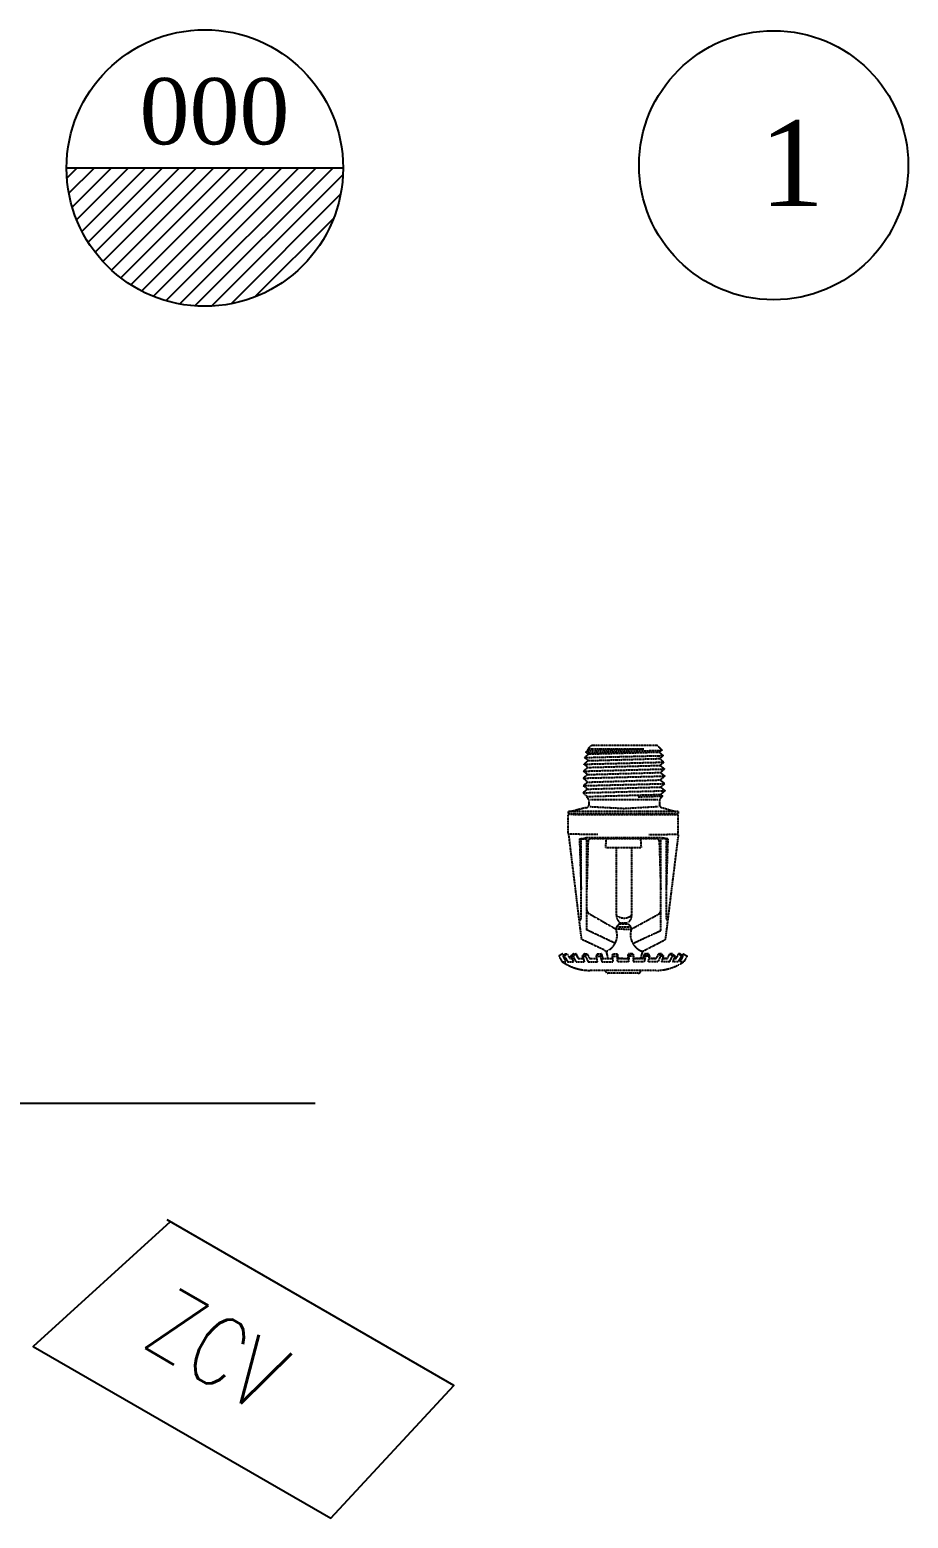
# Model space of a CAD drawing. Header units: millimetres. Extents: x 3124 to 89481, y 1963 to 26804.
# Drawn here: x 49641 to 52779, y 10622 to 15940 of the extents above; entities that cross this region are included whole.
import ezdxf

# ---------------------------------------------------------------- set-up
doc = ezdxf.new("R2010")
doc.units = ezdxf.units.MM
doc.linetypes.add('1018 B01 Axis$0$CENTER2', pattern=[1.125, 0.75, -0.125, 0.125, -0.125])
for name, color, linetype in [('11-_FOR_WORK_-_ROOF_FLOOR$', 2, 'Continuous'), ('3-PIPE', 6, 'Continuous'), ('4-TEXT-P', 4, 'Continuous'), ('FF SPK', 1, 'Continuous'), ('FF-PIPE', 252, 'Continuous'), ('M-P-PIPE', 220, 'Continuous')]:
    doc.layers.add(name, color=color, linetype=linetype)
doc.styles.add('Helvetica Neue', font='')
doc.styles.add('ROMANS', font='romans.shx')
doc.styles.get('Helvetica Neue').set_extended_font_data('Raavi')

# ---------------------------------------------------------------- blocks, each defined once
blk = doc.blocks.new('PENDENT SPK')
at = {"layer": '3-PIPE', "color": 2, "linetype": '1018 B01 Axis$0$CENTER2'}
for p, q in [((-416, -1405), (-441, -1420)), ((-409, -1416), (-416, -1405)), ((-409, -1416), (-396, -1405)), ((-396, -1405), (-385, -1405)), ((-385, -1405), (-367, -1437)), ((-360, -1420), (-343, -1405)), ((-343, -1405), (-325, -1405)), ((-325, -1405), (-310, -1437)), ((-281, -1420), (-269, -1405)), ((-269, -1405), (-250, -1405)), ((-250, -1405), (-233, -1437)), ((-187, -1420), (-180, -1405)), ((-180, -1405), (-154, -1405)), ((-154, -1405), (-146, -1437)), ((-80, -1420), (-77, -1405)), ((-77, -1405), (-46, -1405)), ((-46, -1405), (-43, -1436)), ((26, -1436), (28, -1405)), ((28, -1405), (59, -1405)), ((59, -1405), (62, -1420)), ((128, -1437), (137, -1405)), ((137, -1405), (163, -1405)), ((163, -1405), (170, -1420)), ((215, -1437), (233, -1405)), ((233, -1405), (252, -1405)), ((252, -1405), (264, -1420)), ((292, -1437), (308, -1405)), ((308, -1405), (325, -1405)), ((325, -1405), (343, -1420)), ((349, -1437), (367, -1405)), ((367, -1405), (378, -1405)), ((378, -1405), (392, -1416)), ((-441, -1420), (-420, -1458)), ((-367, -1437), (-353, -1437)), ((-353, -1437), (-360, -1420)), ((-310, -1437), (-276, -1437)), ((-276, -1437), (-281, -1420)), ((-233, -1437), (-184, -1437)), ((-184, -1437), (-187, -1420)), ((-146, -1437), (-79, -1437)), ((-79, -1437), (-80, -1420)), ((-43, -1436), (26, -1436)), ((62, -1420), (61, -1437)), ((61, -1437), (128, -1437)), ((170, -1420), (167, -1437)), ((167, -1437), (215, -1437)), ((264, -1420), (258, -1437)), ((258, -1437), (292, -1437)), ((343, -1420), (335, -1437)), ((335, -1437), (349, -1437))]:
    blk.add_line(p, q, dxfattribs=at)
at = {"layer": '4-TEXT-P', "color": 2, "linetype": '1018 B01 Axis$0$CENTER2'}
for p, q in [((217, 0), (-217, 0)), ((-238, -57), (-268, -81)), ((-268, -81), (263, -68)), ((-242, -102), (-268, -81)), ((-257, -48), (255, -32)), ((-257, -48), (-252, -35)), ((-238, -57), (-257, -48)), ((-252, -35), (60, -25)), ((-252, -35), (-239, -31)), ((-252, -35), (-252, -35)), ((-228, -5), (-246, -23)), ((-246, -23), (132, -23)), ((-239, -31), (-246, -23)), ((-242, -102), (239, -88)), ((-238, -57), (234, -44)), ((60, -25), (132, -23)), ((229, -5), (250, -26)), ((255, -32), (234, -44)), ((234, -44), (263, -68)), ((239, -88), (263, -68)), ((239, -88), (268, -112)), ((250, -26), (255, -32)), ((-247, -196), (-277, -220)), ((-245, -148), (-275, -173)), ((-275, -173), (272, -158)), ((-247, -196), (-275, -173)), ((-242, -102), (-271, -126)), ((-271, -126), (268, -112)), ((-245, -148), (-271, -126)), ((-247, -196), (243, -182)), ((-245, -148), (241, -134)), ((241, -134), (268, -112)), ((241, -134), (272, -158)), ((243, -182), (272, -158)), ((243, -182), (274, -206)), ((-248, -294), (-278, -319)), ((-277, -220), (274, -206)), ((-246, -247), (-277, -220)), ((-276, -222), (-277, -221)), ((-246, -247), (-276, -271)), ((-276, -271), (273, -257)), ((-248, -294), (-276, -271)), ((-255, -298), (-255, -300)), ((-248, -294), (245, -280)), ((-246, -247), (242, -232)), ((242, -232), (274, -206)), ((242, -232), (273, -257)), ((245, -280), (273, -257)), ((245, -280), (275, -305)), ((-278, -319), (275, -305)), ((-272, -314), (-278, -314)), ((-278, -319), (-249, -344)), ((-249, -344), (-254, -348)), ((-254, -348), (-244, -357)), ((-249, -344), (246, -330)), ((-238, -371), (-238, -399)), ((-228, -364), (227, -364)), ((92, -346), (259, -341)), ((237, -371), (237, -399)), ((260, -341), (243, -357)), ((275, -305), (246, -330)), ((246, -330), (260, -341)), ((-378, -446), (-378, -461)), ((-362, -446), (-378, -446)), ((364, -461), (-378, -461)), ((-377, -598), (-377, -466)), ((-343, -466), (-377, -466)), ((-258, -419), (-361, -446)), ((364, -446), (-361, -446)), ((-343, -461), (-343, -466)), ((-343, -466), (331, -466)), ((-231, -412), (-1, -424)), ((-1, -424), (230, -411)), ((257, -419), (348, -446)), ((329, -461), (330, -466)), ((330, -466), (364, -466)), ((364, -446), (364, -461)), ((364, -598), (364, -466)), ((-179, -601), (-377, -598)), ((-287, -1308), (-374, -597)), ((165, -601), (364, -598)), ((279, -1308), (367, -597)), ((-302, -630), (-259, -623)), ((-302, -630), (-291, -970)), ((-291, -1166), (-291, -630)), ((-291, -630), (-253, -630)), ((251, -623), (-259, -623)), ((-253, -1244), (-253, -630)), ((-244, -647), (-253, -970)), ((219, -630), (-226, -630)), ((-125, -687), (-120, -630)), ((-125, -687), (116, -687)), ((-53, -1149), (-53, -687)), ((51, -1149), (51, -687)), ((116, -687), (112, -630)), ((236, -647), (246, -970)), ((246, -1248), (246, -630)), ((284, -630), (246, -630)), ((294, -630), (251, -623)), ((294, -630), (283, -970)), ((284, -1166), (284, -630)), ((-228, -1139), (-56, -1238)), ((-33, -1202), (-52, -1222)), ((-43, -1179), (-30, -1196)), ((-33, -1202), (25, -1202)), ((-30, -1196), (19, -1196)), ((25, -1202), (44, -1222)), ((39, -1180), (39, -1181)), ((48, -1238), (229, -1139)), ((-61, -1334), (-253, -1244)), ((-52, -1222), (-57, -1238)), ((-4, -1238), (-56, -1238)), ((-52, -1222), (44, -1222)), ((-4, -1238), (48, -1238)), ((44, -1222), (48, -1238)), ((58, -1335), (246, -1248)), ((-396, -1405), (-414, -1420)), ((-385, -1405), (-403, -1420)), ((-396, -1405), (-385, -1405)), ((-385, -1405), (-367, -1437)), ((-343, -1405), (-360, -1420)), ((-325, -1405), (-343, -1420)), ((-343, -1405), (-325, -1405)), ((-310, -1437), (-325, -1405)), ((-136, -1379), (-287, -1308)), ((-269, -1405), (-281, -1420)), ((-269, -1405), (-250, -1405)), ((-250, -1405), (-262, -1420)), ((-250, -1405), (-233, -1437)), ((-180, -1405), (-187, -1420)), ((-180, -1405), (-154, -1405)), ((-154, -1405), (-161, -1420)), ((-154, -1405), (-146, -1437)), ((-136, -1379), (-122, -1389)), ((-122, -1389), (-110, -1437)), ((-77, -1405), (-80, -1420)), ((-77, -1405), (-46, -1405)), ((-46, -1405), (-49, -1420)), ((-46, -1405), (-43, -1436)), ((28, -1405), (26, -1436)), ((59, -1405), (28, -1405)), ((28, -1405), (32, -1420)), ((59, -1405), (62, -1420)), ((122, -1389), (110, -1437)), ((122, -1389), (279, -1308)), ((137, -1405), (128, -1437)), ((163, -1405), (137, -1405)), ((137, -1405), (144, -1420)), ((163, -1405), (170, -1420)), ((233, -1405), (215, -1437)), ((233, -1405), (245, -1420)), ((252, -1405), (233, -1405)), ((252, -1405), (264, -1420)), ((292, -1437), (308, -1405)), ((325, -1405), (308, -1405)), ((308, -1405), (326, -1420)), ((325, -1405), (343, -1420)), ((367, -1405), (349, -1437)), ((367, -1405), (385, -1420)), ((378, -1405), (367, -1405)), ((378, -1405), (396, -1420)), ((392, -1416), (398, -1405)), ((398, -1405), (424, -1420)), ((-420, -1458), (-394, -1458)), ((-414, -1420), (-403, -1420)), ((-414, -1420), (-394, -1458)), ((-403, -1420), (-382, -1458)), ((-382, -1458), (-343, -1458)), ((-367, -1437), (-353, -1437)), ((-360, -1420), (-343, -1458)), ((-360, -1420), (-343, -1420)), ((-325, -1458), (-343, -1420)), ((-325, -1458), (-270, -1458)), ((-310, -1437), (-276, -1437)), ((-281, -1420), (-270, -1458)), ((-281, -1420), (-262, -1420)), ((-262, -1420), (-244, -1458)), ((-244, -1458), (-181, -1458)), ((-233, -1437), (-184, -1437)), ((-181, -1458), (-187, -1420)), ((-187, -1420), (-161, -1420)), ((-161, -1420), (-151, -1458)), ((-151, -1458), (-77, -1458)), ((-146, -1437), (-79, -1437)), ((-80, -1420), (-77, -1458)), ((-80, -1420), (-49, -1420)), ((-49, -1420), (-46, -1458)), ((28, -1458), (-46, -1458)), ((-10, -1436), (-43, -1436)), ((-9, -1436), (-9, -1436)), ((-8, -1436), (26, -1436)), ((32, -1420), (28, -1458)), ((62, -1420), (32, -1420)), ((62, -1420), (59, -1458)), ((134, -1458), (59, -1458)), ((128, -1437), (61, -1437)), ((144, -1420), (134, -1458)), ((170, -1420), (144, -1420)), ((163, -1458), (170, -1420)), ((227, -1458), (163, -1458)), ((215, -1437), (167, -1437)), ((245, -1420), (227, -1458)), ((264, -1420), (245, -1420)), ((264, -1420), (252, -1458)), ((307, -1458), (252, -1458)), ((292, -1437), (258, -1437)), ((307, -1458), (326, -1420)), ((343, -1420), (326, -1420)), ((343, -1420), (326, -1458)), ((364, -1458), (326, -1458)), ((349, -1437), (335, -1437)), ((385, -1420), (364, -1458)), ((396, -1420), (376, -1458)), ((402, -1458), (376, -1458)), ((396, -1420), (385, -1420)), ((424, -1420), (402, -1458)), ((214, -1517), (-232, -1517)), ((-198, -1517), (-198, -1517)), ((94, -1536), (-110, -1536)), ((180, -1517), (181, -1517))]:
    blk.add_line(p, q, dxfattribs=at)
for centre, radius, start, end in [((-217, -17), 16.5, 90, 134.6692), ((217, -17), 16.5, 44.8586, 90), ((-259, -399), 20.5, 273, 0), ((-259, -371), 20.5, 0, 45), ((258, -371), 20.5, 135, 180), ((258, -399), 20.5, 180, 267), ((-226, -647), 17.8, 90, 178.3432), ((219, -647), 17.8, 1.6568, 90), ((-215, -1102), 39, 177.3406, 251.2922), ((-309, -1167), 17, 314.6236, 2.7173), ((-45, -1140), 8.51, 180.5891, 238.9859), ((-1, -1148), 51.8, 180.6838, 216.996), ((-1, -1085), 78.7, 231.2143, 307.3137), ((-1, -1148), 51.8, 293.595, 359.3162), ((42, -1140), 8.51, 301.0141, 359.4109), ((218, -1112), 28.5, 291.5219, 344.1849), ((301, -1167), 17, 177.2827, 225.3764), ((-163, -1281), 115, 290.7482, 21.8177), ((161, -1276), 119, 161.4134, 250.866), ((-231, -1192), 326, 234.6637, 236.4332), ((-231, -1191), 326, 236.4891, 269.9219), ((214, -1191), 326, 270.0781, 303.5109), ((213, -1192), 326, 303.5668, 305.3363), ((-110, -1519), 17.1, 180, 270), ((94, -1519), 17.1, 270, 0)]:
    blk.add_arc(centre, radius, start, end, dxfattribs=at)
blk = doc.blocks.new('ZCV')
at = {"layer": 'FF SPK', "color": 6}
blk.add_lwpolyline([(244.2, 222.9), (-244.2, -222.9), (818.6, -836.5), (1258, -362.4), (233.5, 229.1)], dxfattribs=at)
at = {"layer": '11-_FOR_WORK_-_ROOF_FLOOR$', "linetype": 'ByBlock', "style": 'ROMANS', "width": 0.8}
blk.add_text('ZCV', height=244.53, rotation=330, dxfattribs=at).set_placement((134.7, -216.7))

msp = doc.modelspace()

# ---------------------------------------------------------------- hatches: boundary and pattern name
at = {"layer": 'FF-PIPE', "lineweight": 25}
h = msp.add_hatch(dxfattribs=at)
h.set_pattern_fill('ANSI31', color=3, scale=344.563217)
h.set_pattern_definition([(45, (-482415.846, -138950.22), (-30.4553734, 30.4553734), [])])
h.paths.add_polyline_path([(50760.4, 15445.9), (49772.3, 15445.9, 1)])

# ---------------------------------------------------------------- linework, layer by layer
at = {"layer": 'FF SPK'}
msp.add_line((49337.6, 12105.2), (50660.5, 12105.2), dxfattribs=at)
at = {"layer": 'FF-PIPE', "color": 3, "lineweight": 25}
msp.add_line((50760.4, 15445.9), (49772.3, 15445.9), dxfattribs=at)
for centre, radius in [((50266.4, 15445.9), 494), ((52298.3, 15455.9), 480.8)]:
    msp.add_circle(centre, radius, dxfattribs=at)

# ---------------------------------------------------------------- block references
msp.add_blockref('ZCV', (49897.8, 11458.4))
at = {"layer": 'FF SPK', "color": 6, "xscale": 0.5296712451848397, "yscale": 0.5296712451848397, "zscale": 0.5296712451848397}
msp.add_blockref('PENDENT SPK', (51764.6, 13382.7), dxfattribs=at)

# ---------------------------------------------------------------- texts
at = {"layer": 'M-P-PIPE', "color": 0, "linetype": 'Continuous', "lineweight": 0, "attachment_point": 7, "line_spacing_factor": 1.004056, "style": 'Helvetica Neue'}
for s, insert, char_height in [('{\\fTimes New Roman|b0|i0|c0|p16;000}', (50033.4, 15527.2), 236.203), ('{\\fTimes New Roman|b0|i0|c0|p16;1}', (52247.8, 15309.9), 306.529)]:
    msp.add_mtext(s, dxfattribs=dict(at, insert=insert, char_height=char_height))

doc.saveas('drawing.dxf')
